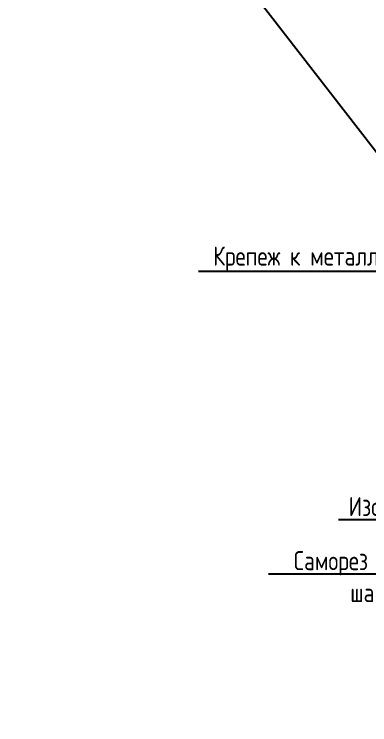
# Model space of a CAD drawing. Header units: millimetres. Extents: x -3689 to 2883575, y -702957 to -604547.
# Drawn here: x 2794610 to 2799250, y -690059 to -680784 of the extents above; entities that cross this region are included whole.
import ezdxf
from ezdxf import colors
from ezdxf.entities.mleader import LeaderData, LeaderLine
from ezdxf.math import Vec2, Vec3

# ---------------------------------------------------------------- set-up
doc = ezdxf.new("R2010")
doc.units = ezdxf.units.MM
doc.styles.add('ISOCPEUR', font='isocpeur.ttf', dxfattribs={"width": 0.8, "height": 2.5})

# ---------------------------------------------------------------- blocks, each defined once
blk = doc.blocks.new('_None')

msp = doc.modelspace()

# ---------------------------------------------------------------- linework, layer by layer
msp.add_line((2794610.070078112, -676477.295056473), (2815095.094915474, -702957.3520894735))

# ---------------------------------------------------------------- leaders
ml = msp.add_multileader_mtext('Standard')
ml.set_content('Крепеж к металлу КМ-195-12', color=256, style='ISOCPEUR')
ml.set_leader_properties()
ml.set_arrow_properties(name='NONE')
ml.build(insert=Vec2(0, 0))
ml.multileader.update_dxf_attribs({"text_left_attachment_type": 6, "text_right_attachment_type": 6, "dogleg_length": 0.36, "arrow_head_size": 0.18})
ctx = ml.context
ctx.base_point, ctx.char_height, ctx.arrow_head_size, ctx.landing_gap_size, ctx.plane_origin = Vec3(2797190.113353886, -684140.7732477554), 250, 0.18, 10, Vec3(2800895.867867163, -685363.6845170486)
ctx.left_attachment, ctx.right_attachment, ctx.text_align_type = 6, 6, 2
notes = []
notes.append((ctx, [(1, (1, 1, 0), (2800870.473353886, -684140.7732477554), (-1, 0), 0.36, [(0, [(2803145.331853369, -685206.1767965278)], 0, [])])]))
ctx.mtext.insert, ctx.mtext.alignment, ctx.mtext.flow_direction = Vec3(2800860.113353886, -683815.7732477554), 3, 5
ml = msp.add_multileader_mtext('Standard')
ml.set_content('Изолон 3х8', color=256, style='ISOCPEUR')
ml.set_leader_properties()
ml.set_arrow_properties(name='NONE')
ml.build(insert=Vec2(0, 0))
ml.multileader.update_dxf_attribs({"text_left_attachment_type": 6, "text_right_attachment_type": 6, "dogleg_length": 0.36, "arrow_head_size": 0.18})
ctx = ml.context
ctx.base_point, ctx.char_height, ctx.arrow_head_size, ctx.landing_gap_size, ctx.plane_origin = Vec3(2799001.227992542, -687385.1700540832), 250, 0.18, 10, Vec3(2799696.970951009, -686218.9293189549)
ctx.left_attachment, ctx.right_attachment, ctx.text_align_type = 6, 6, 2
notes.append((ctx, [(1, (1, 1, 0), (2800371.587992542, -687385.1700540832), (-1, 0), 0.36, [(0, [(2802517.246711019, -686901.3075868557)], 0, [])])]))
ctx.mtext.insert, ctx.mtext.width, ctx.mtext.alignment, ctx.mtext.flow_direction = Vec3(2800361.227992542, -687085.1700540832), 2973.295454545454, 3, 5
ml = msp.add_multileader_mtext('Standard')
ml.set_content('Саморез 4,2х16(19)\\Pшаг 300 мм', color=256, style='ISOCPEUR')
ml.set_leader_properties()
ml.set_arrow_properties(name='NONE')
ml.build(insert=Vec2(0, 0))
ml.multileader.update_dxf_attribs({"text_left_attachment_type": 6, "text_right_attachment_type": 6, "dogleg_length": 0.36, "arrow_head_size": 0.18})
ctx = ml.context
ctx.base_point, ctx.char_height, ctx.arrow_head_size, ctx.landing_gap_size, ctx.plane_origin = Vec3(2798213.081677489, -688091.0741648827), 250, 0.18, 10, Vec3(2799798.824635956, -686323.2536841554)
ctx.left_attachment, ctx.right_attachment, ctx.text_align_type = 6, 6, 2
notes.append((ctx, [(1, (1, 1, 0), (2800473.441677489, -688091.0741648827), (-1, 0), 0.36, [(0, [(2802619.100395965, -687005.6319520562)], 0, [])])]))
ctx.mtext.insert, ctx.mtext.alignment, ctx.mtext.flow_direction = Vec3(2800463.081677489, -687791.0741648827), 3, 5
for ctx, leaders in notes:
    for number, flags, end, landing, length, lines in leaders:
        leader = LeaderData()
        leader.index, (leader.has_last_leader_line, leader.has_dogleg_vector, leader.attachment_direction) = number, flags
        leader.last_leader_point, leader.dogleg_vector, leader.dogleg_length = Vec3(end), Vec3(landing), length
        for number, points, colour, breaks in lines:
            line = LeaderLine()
            line.index, line.vertices, line.color, line.breaks = number, Vec3.list(points), colors.encode_raw_color(colour), breaks
            leader.lines.append(line)
        ctx.leaders.append(leader)

doc.saveas('drawing.dxf')
